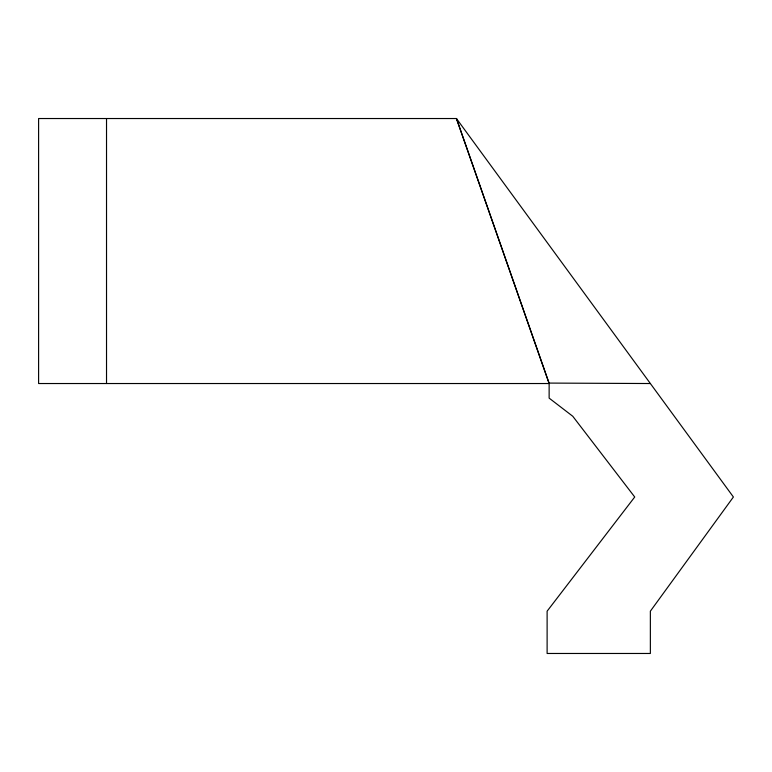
<?xml version="1.0" encoding="UTF-8"?>
<svg xmlns="http://www.w3.org/2000/svg" width="772" height="772" viewBox="0 0 772 772"><rect width="100%" height="100%" fill="white"/><g stroke="black" fill="none" stroke-linecap="round" stroke-linejoin="round"><path stroke-width="1.16" d="M549.056 383.115L456.445 118.531L549.133 383.53L38.6 383.53L38.6 118.531L456.445 118.531L733.4 497.004L650.362 611.183L650.362 653.469L547.116 653.469L547.116 611.183L634.729 497.004L572.776 416.272L549.133 398.12L549.133 383.086L650.362 383.53M106.526 118.531L106.526 383.53"/></g></svg>
